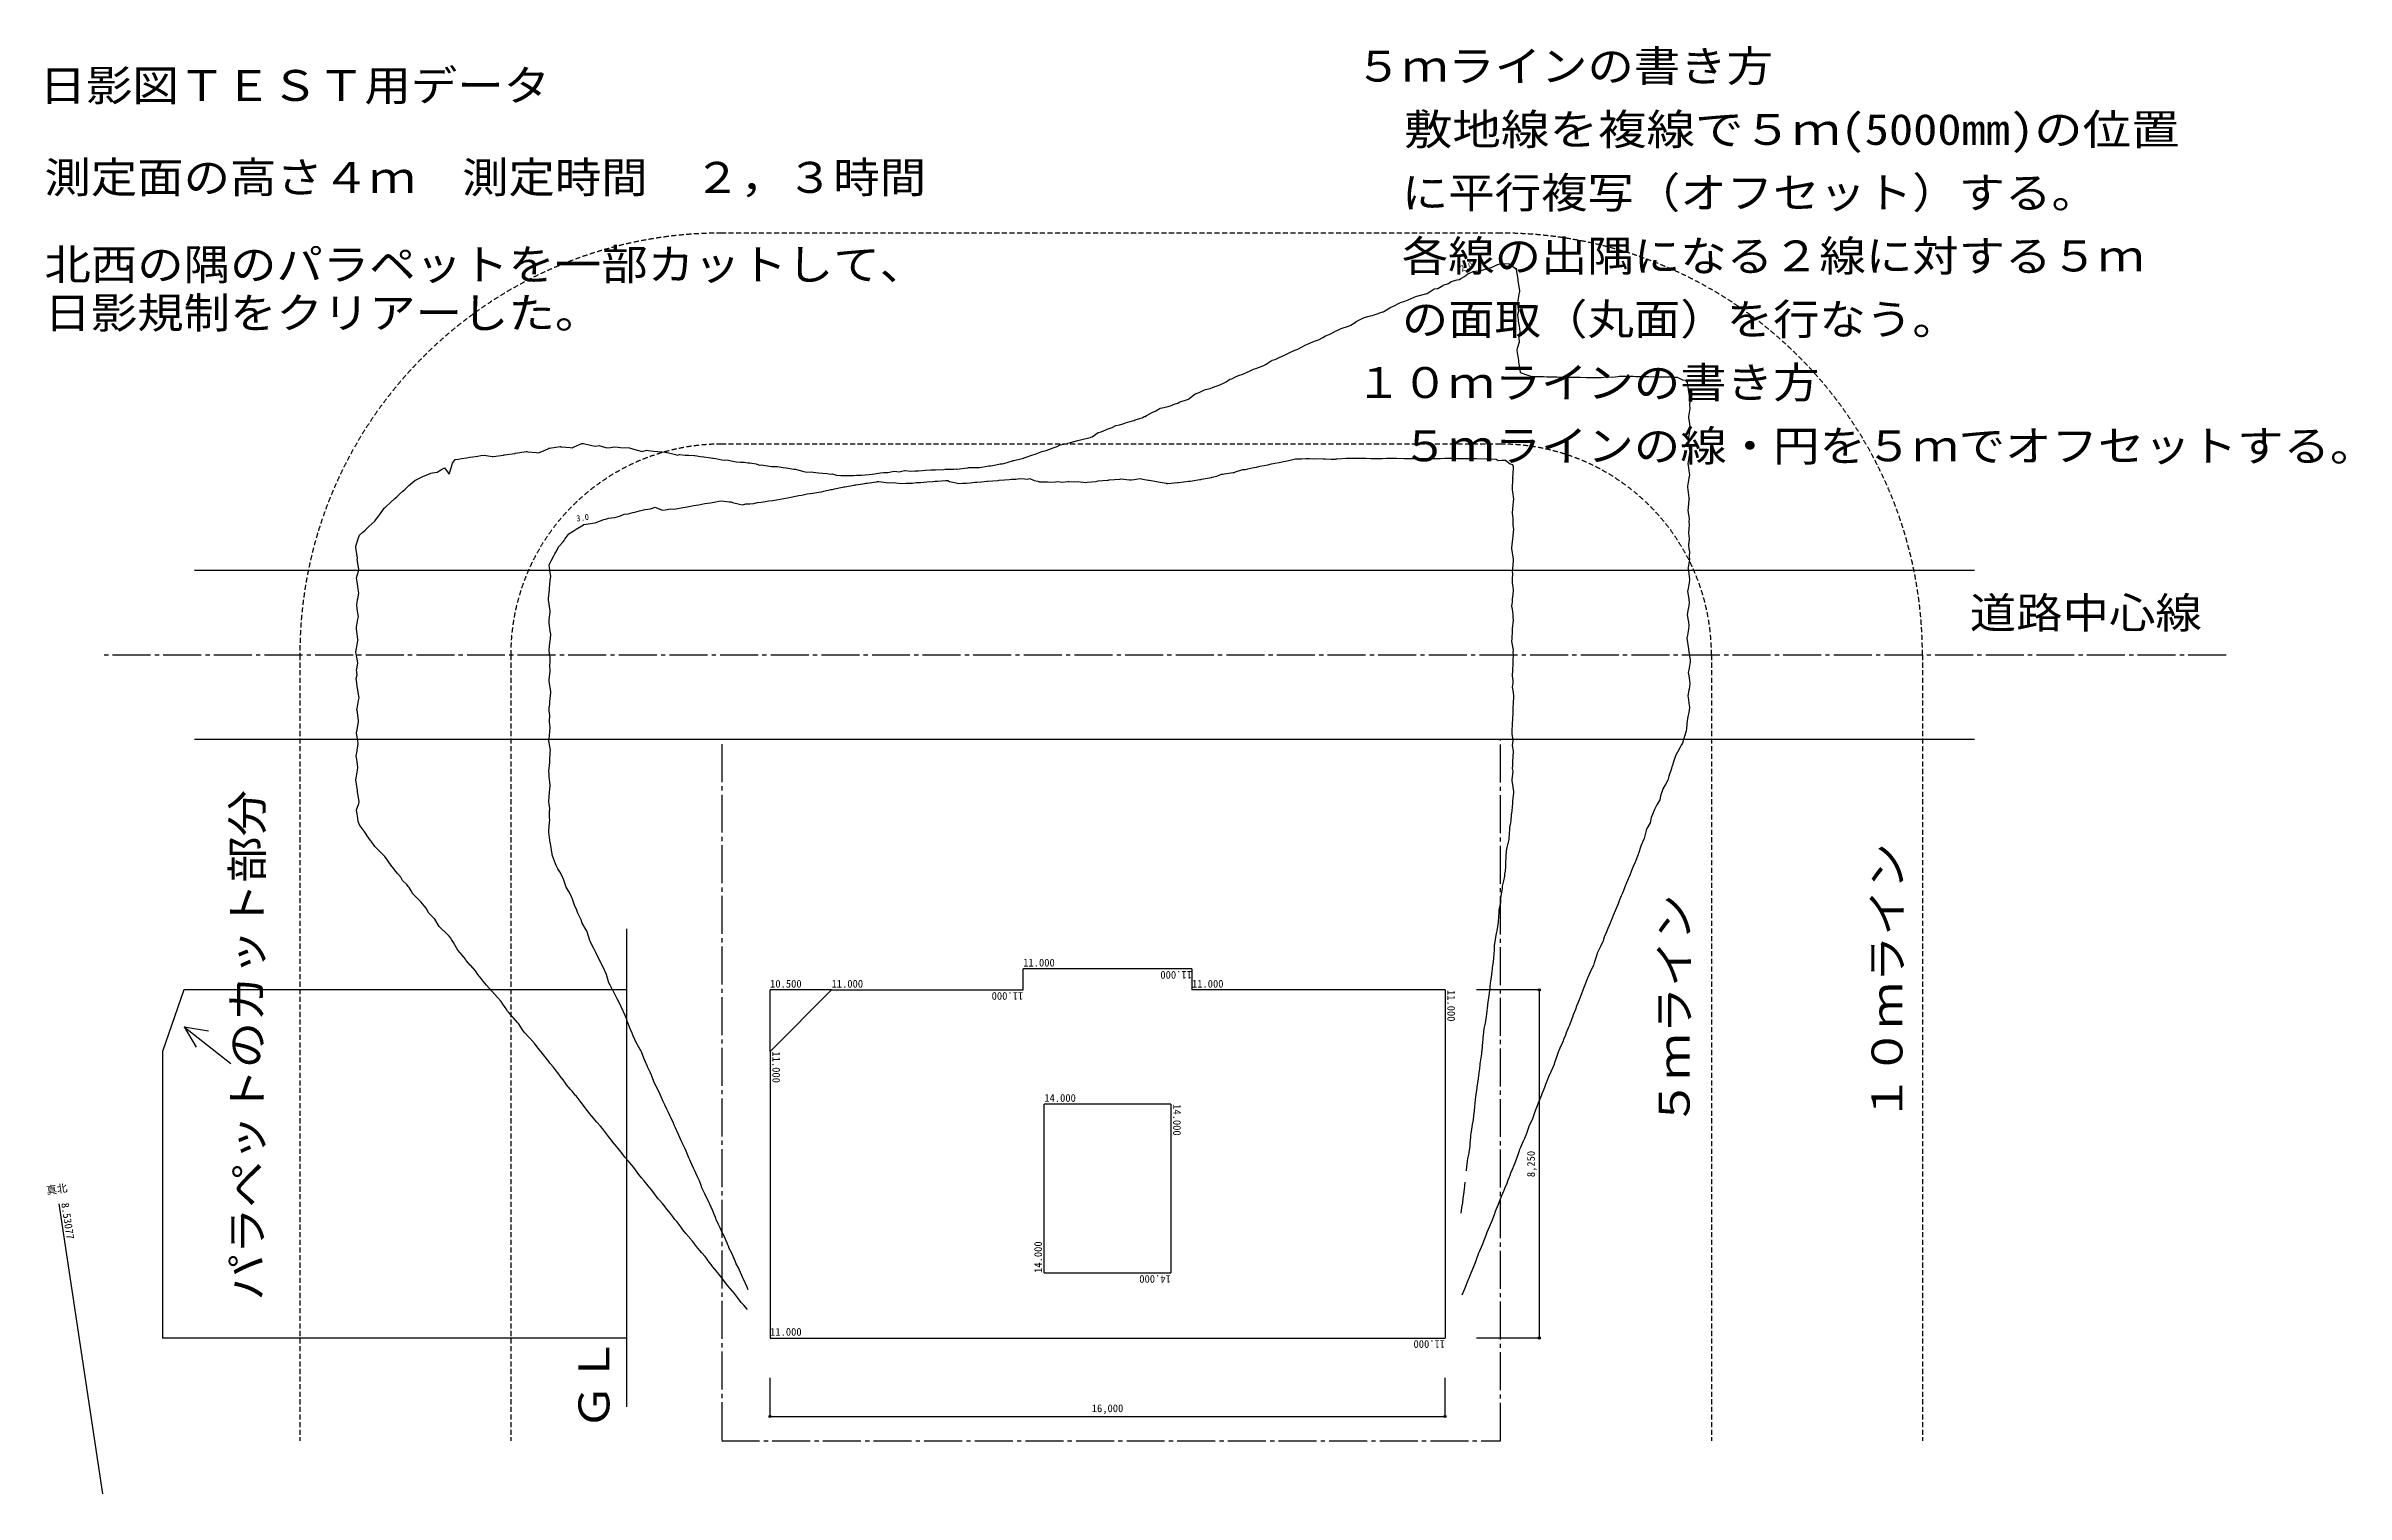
# Model space of a CAD drawing. Units: millimetres at full size, sheet at 1:100. Extents: x -26796 to 27723, y -18707 to 15611.
import ezdxf
from ezdxf.enums import TextEntityAlignment as Align

# ---------------------------------------------------------------- set-up
doc = ezdxf.new("R2010")
doc.units = ezdxf.units.MM
doc.header["$LTSCALE"] = 100
doc.header["$PDMODE"] = 32
doc.header["$PDSIZE"] = 50
doc.linetypes.add('CHAIN2', pattern=[12, 9, -1, 1, -1])
doc.linetypes.add('DASHED1', pattern=[1.8, 1.2, -0.6])
for name, color, linetype in [('0-0_\u3000敷地', 7, 'DASHED1'), ('0-1_\u3000屋上', 4, 'Continuous'), ('0-2_\u3000塔屋', 7, 'Continuous'), ('0-4_\u3000説明', 6, 'Continuous'), ('0-A_#lv4', 7, 'Continuous')]:
    doc.layers.add(name, color=color, linetype=linetype)
doc.styles.add('ＭＳ ゴシック', font='')
doc.styles.get('ＭＳ ゴシック').set_extended_font_data('MS Gothic')

msp = doc.modelspace()

# ---------------------------------------------------------------- linework, layer by layer
at = {"layer": '0-0_\u3000敷地'}
for p, q in [((7683, 11177.2), (-10779.2, 11177.2)), ((7683, 6177.2), (-10779.2, 6177.2)), ((-20779.2, 1177.2), (-20779.2, -17445.2)), ((-15779.2, 1177.2), (-15779.2, -17445.2)), ((12683, 1177.2), (12683, -17445.2)), ((17683, 1177.2), (17683, -17445.2))]:
    msp.add_line(p, q, dxfattribs=at)
at = {"layer": '0-0_\u3000敷地', "linetype": 'Continuous'}
for p, q in [((18920.8, 3177.2), (-23278.4, 3177.2)), ((18920.8, -822.8), (-23278.4, -822.8)), ((-26489.2, -11826.3), (-25457.1, -18706.6))]:
    msp.add_line(p, q, dxfattribs=at)
at = {"layer": '0-0_\u3000敷地', "linetype": 'CHAIN2'}
msp.add_line((24883.8, 1177.2), (-25457.1, 1177.2), dxfattribs=at)
msp.add_lwpolyline([(-10779.2, -932.4), (-10779.2, -17445.2), (7683, -17445.2), (7683, -822.8)], dxfattribs=at)
at = {"layer": '0-0_\u3000敷地'}
for centre, radius, start, end in [((-10779.1, 1177.2), 10000, 90.00002, 180), ((7683, 1177.2), 10000, 0, 90), ((-10779.2, 1177.2), 5000, 90, 180), ((7683, 1177.2), 5000, 0, 90)]:
    msp.add_arc(centre, radius, start, end, dxfattribs=at)
at = {"layer": '0-1_\u3000屋上', "color": 7}
for p, q in [((367.6, -6260), (-3632.4, -6260)), ((367.6, -6260), (367.6, -6760)), ((-8175.3, -6760), (-9632.4, -8217.1)), ((-8175.3, -6760), (-9632.4, -6760)), ((-9632.4, -8217.1), (-9632.4, -6760)), ((6367.6, -6760), (367.6, -6760)), ((6367.6, -6760), (6367.6, -15010)), ((-9632.4, -8217.1), (-9632.4, -15010)), ((-9632.4, -15010), (6367.6, -15010))]:
    msp.add_line(p, q, dxfattribs=at)
at = {"layer": '0-1_\u3000屋上'}
for p, q in [((8600.4, -6760), (7109.7, -6760)), ((8600.4, -6760), (8600.4, -15010)), ((8600.4, -15010), (7109.7, -15010)), ((-9632.4, -16871.8), (-9632.4, -15954.4)), ((6367.6, -16871.8), (6367.6, -15954.4)), ((-9632.4, -16871.8), (6367.6, -16871.8))]:
    msp.add_line(p, q, dxfattribs=at)
at = {"layer": '0-1_\u3000屋上', "color": 7}
msp.add_lwpolyline([(-8175.3, -6760), (-3632.4, -6760), (-3632.4, -6260)], dxfattribs=at)
at = {"layer": '0-1_\u3000屋上'}
for p in [(8600.4, -6760), (8600.4, -15010), (-9632.4, -16871.8), (6367.6, -16871.8)]:
    msp.add_point(p, dxfattribs=at)
at = {"layer": '0-2_\u3000塔屋'}
for p, q in [((-3132.4, -13467), (-3132.4, -9467)), ((-132.4, -9467), (-3132.4, -9467)), ((-132.4, -9467), (-132.4, -13467)), ((-3132.4, -13467), (-132.4, -13467))]:
    msp.add_line(p, q, dxfattribs=at)
at = {"layer": '0-4_\u3000説明', "color": 7}
for p, q in [((-13032.2, -5314.9), (-13032.2, -16642.5)), ((-23532.2, -6760), (-24032.2, -8217.1)), ((-13032.2, -6760), (-23532.2, -6760)), ((-23521.8, -7637), (-22418.1, -8500.8)), ((-23521.8, -7637), (-23233.9, -8116.9)), ((-23521.8, -7637), (-22945.9, -7733)), ((-24032.2, -8217.1), (-24032.2, -15010)), ((-13032.2, -15010), (-24032.2, -15010))]:
    msp.add_line(p, q, dxfattribs=at)
at = {"layer": '0-A_#lv4'}
for points in [[(4905.1, 9313.8), (4907.5, 9314.7), (4912.5, 9317.9), (5078.5, 9424.1), (5160.6, 9452.2), (5277.1, 9515.7), (5308.9, 9533), (5417.7, 9563.6), (5492.5, 9594.8), (5636.8, 9654.9), (5675.4, 9671.1), (5698.6, 9680.7), (5911.9, 9737.5), (5934.8, 9744.4), (5938.1, 9745.4), (5944.3, 9749.3), (6110.9, 9852.7), (6193.9, 9865.1), (6317.9, 9938), (6323.9, 9941.5), (6450.6, 9979.5), (6515.1, 10030.7), (6653.6, 10065.9), (6709.3, 10080.1), (6743.5, 10100.1), (6828.8, 10150.3), (6910.6, 10215.1), (6960, 10234.2), (7037.6, 10264.2), (7144.8, 10280.2), (7225.1, 10292.3), (7316.8, 10319.8), (7385.6, 10340.4), (7487.1, 10370.9), (7598.1, 10421.6), (7646, 10443.5), (7747.7, 10458.8), (7878.8, 10452.3), (7890.3, 10451.7), (8039.2, 10341)], [(8039.2, 10341), (8051.9, 10347.5), (8053.9, 10334), (8056, 10320.6), (8092.3, 10078.3), (8094.3, 10064.9), (8096.3, 10051.4), (8132.7, 9809.1), (8134.7, 9795.7), (8131.6, 9786), (8125.3, 9766.8), (8092.3, 9576), (8081.3, 9512.5), (8093.5, 9431.7), (8109.6, 9324), (8081.6, 9237.3), (8099.7, 9116.1), (8103.8, 9089.2), (8121.9, 8968.1), (8140.1, 8846.9), (8136.4, 8825.8), (8113.2, 8691.5), (8128, 8592.8), (8078.1, 8438.6), (8068.8, 8409.6), (8070.8, 8396.2), (8107.2, 8153.9), (8109.2, 8140.5), (8111.2, 8127), (8147.5, 7884.7), (8145.1, 7870.6), (8330.7, 7809.8), (8423.5, 7779.3), (8545, 7777.3), (8582.7, 7776.6), (8698, 7774.6), (8780.3, 7773.2), (8912.1, 7771), (8972.5, 7769.9), (9015.6, 7769.2)], [(1826.6, 7948.9), (1884.3, 7971.1), (2068.8, 8042.4), (2085.4, 8048.8), (2095, 8053.7), (2123.6, 8068.3), (2268.5, 8163.9), (2339.1, 8183.2), (2447.8, 8233.9), (2477.5, 8247.8), (2595, 8302.6), (2675.3, 8340), (2810.4, 8403), (2851.9, 8415.4), (2877.2, 8429.1), (2948.1, 8467.2), (3066.4, 8527.6), (3106.3, 8544.3), (3178.3, 8579.3), (3271.4, 8614.5), (3364.4, 8649.6), (3469.7, 8706.3), (3536.1, 8742), (3619.1, 8776.6), (3665.2, 8800.1), (3803.5, 8870.8), (3859.3, 8895.1), (3874.2, 8901.6), (3902.2, 8915.9), (4076.7, 8972.7), (4134.5, 8991.5), (4256.9, 9077.9), (4262.4, 9081.8), (4385.3, 9144.6), (4446.8, 9176), (4596.9, 9212.7), (4647.1, 9225), (4685.2, 9238), (4894.5, 9309.7), (4905.1, 9313.8)], [(-1265.3, 6657), (-1206.7, 6680.6), (-1041.8, 6727.9), (-1003.8, 6738.8), (-979.1, 6750.6), (-814.7, 6801.9), (-762.3, 6828.7), (-744.3, 6834.1), (-713.3, 6850.7), (-572.2, 6926.6), (-489.7, 6962.6), (-383.1, 7025.2), (-340.4, 7033.8), (-229.9, 7056.1), (-144.5, 7087.1), (-33.5, 7127.2), (29.8, 7150.1), (68.1, 7168.3), (283, 7241.8), (287.6, 7244.3), (289.3, 7245), (294.2, 7249), (442.3, 7368.5), (539.5, 7402.4), (647.7, 7455.1), (692.6, 7466.7), (799.5, 7494.5), (873.5, 7526.4), (1011.4, 7576.4), (1058.5, 7593.4), (1087, 7606.9), (1182.1, 7651.9), (1264.2, 7714.4), (1312.6, 7724.8), (1384.5, 7759.8), (1469.4, 7801.1), (1570.1, 7833.9), (1680.5, 7883.4), (1729.9, 7905.5), (1826.6, 7948.9)], [(9015.6, 7769.2), (9241.5, 7765.3), (9247, 7765.3), (9251.5, 7765.9), (9274.4, 7764.8), (9486.2, 7761.2), (9521.5, 7760.6), (9570.9, 7759.7), (9721.5, 7757.1), (9796, 7755.9), (9900.3, 7754.1), (9956.8, 7753.1), (10070.5, 7751.2), (10200, 7770.6), (10208.9, 7771.9), (10342.2, 7765.3), (10454.7, 7782.2), (10497.5, 7788.6), (10612.8, 7786.6), (10695.2, 7785.2), (10827, 7783), (10887.3, 7781.9), (10930.5, 7781.2), (11156.4, 7777.3), (11161.9, 7777.2), (11165.8, 7777.2), (11189.3, 7776.8), (11401.1, 7773.2), (11436.4, 7772.6), (11485.8, 7771.7), (11636.4, 7769.1), (11710.9, 7767.9), (11815.2, 7766.1), (11871.7, 7765.1), (11995.2, 7698.1), (12056.3, 7692.1), (12104.4, 7638.8), (12119.3, 7540.1), (12130, 7468.3), (12144.8, 7369.6)], [(12144.8, 7369.6), (12159.6, 7270.9), (12170.4, 7199.2), (12160.7, 7096.8), (12171.8, 7022.8), (12138.8, 6832), (12136.3, 6817.9), (12137.7, 6808.9), (12175.3, 6557.7), (12174.5, 6548.4), (12175.5, 6541.7), (12171.8, 6520.5), (12138.8, 6329.7), (12127.8, 6266.2), (12139.9, 6185.4), (12156.1, 6077.7), (12168.2, 5997), (12146.2, 5869.8), (12142.5, 5848.6), (12119.3, 5714.4), (12134.1, 5615.7), (12144.9, 5543.9), (12159.7, 5445.2), (12146.2, 5367.5), (12113.2, 5176.8), (12110.8, 5162.7), (12112.1, 5153.7), (12149.8, 4902.5), (12151.2, 4893.5), (12149.9, 4886.4), (12146.3, 4865.2), (12127.1, 4664.2), (12122.4, 4613.9), (12131.5, 4553.4), (12153.7, 4405.3), (12142.7, 4341.7), (12154.8, 4261), (12146.3, 4171.6), (12136.2, 4065.5), (12155.4, 3937.7)], [(-4447.6, 5660.1), (-4402.1, 5664.1), (-4355.8, 5672.5), (-4176.3, 5705), (-4134.4, 5705.3), (-4094.3, 5717.3), (-3882.3, 5781), (-3872.1, 5781.5), (-3862.2, 5784), (-3753.2, 5810.6), (-3624.8, 5846.7), (-3608.7, 5851.2), (-3586.7, 5858.9), (-3404.7, 5922.3), (-3347.9, 5937.8), (-3266.4, 5970.5), (-3189.2, 6001.4), (-3086.7, 6022.1), (-2964.1, 6073.2), (-2948.6, 6078.6), (-2827.8, 6121.1), (-2756, 6157.8), (-2631.1, 6186.5), (-2566, 6201.5), (-2512.5, 6216), (-2336.1, 6263.7), (-2302.9, 6272.7), (-2277.6, 6280.6), (-2047.5, 6332.2), (-2038.3, 6334.3), (-2031.5, 6336.8), (-1999.5, 6348.9), (-1859.1, 6448), (-1784.7, 6468.9), (-1675.2, 6514.5), (-1644.3, 6527.4), (-1525.7, 6567.3), (-1438.6, 6613.8), (-1347.3, 6636.5), (-1265.3, 6657)], [(-17522.1, 5512.3), (-17417.9, 5573.5), (-17346, 5615.8), (-17241.4, 5466.3), (-17185.3, 5639.9), (-17157.3, 5726.7), (-17094.7, 5811.7), (-17021.1, 5822.8), (-16947.4, 5833.8), (-16826.9, 5851.9), (-16753.3, 5862.9), (-16679.7, 5874), (-16559.2, 5892.1), (-16485.5, 5903.1), (-16411.9, 5914.2), (-16222, 5880.7), (-16208, 5878.2), (-16199, 5879.6), (-15949.1, 5917.1), (-15940.2, 5918.4), (-15931.3, 5919.7), (-15681.3, 5957.2), (-15672.4, 5958.6), (-15663.5, 5959.9), (-15413.5, 5997.4), (-15404.6, 5998.7), (-15395.7, 6000.1), (-15376.5, 5993.8), (-15176.4, 5974.2), (-15126.4, 5969.4), (-15080, 5988.7), (-14894.5, 6066.1), (-14878, 6077.7), (-14868.7, 6076.8), (-14862, 6077.8), (-14607.6, 6116), (-14600.7, 6115.6), (-14596.1, 6115.4), (-14573.1, 6114.3), (-14373.1, 6094.7)], [(-14373.1, 6094.7), (-14323.1, 6089.9), (-14276.7, 6109.2), (-14091.1, 6186.6), (-14067.8, 6193.1), (-14064.6, 6192.5), (-14062.9, 6192.5), (-14051, 6192.6), (-13858.3, 6146.8), (-13781.2, 6128.5), (-13679.5, 6143.7), (-13633.4, 6128.6), (-13500.9, 6085.2), (-13417.9, 6097.7), (-13316.2, 6112.9), (-13229.6, 6101.5), (-13179.2, 6098.3), (-12955.6, 6084.2), (-12953.1, 6083.8), (-12951.7, 6083.7), (-12947.5, 6082.9), (-12754.7, 6027.5), (-12667.1, 6002.4), (-12559.2, 6028.7), (-12518.5, 6024.8), (-12394.8, 6012.7), (-12296.2, 6003.1), (-12188.7, 5992.6), (-12116.5, 5982.5), (-12078.5, 5975.1), (-11970.8, 5954.2), (-11876, 5926.4), (-11832.3, 5913.5), (-11777.5, 5926.1), (-11644.9, 5916.7), (-11558.1, 5910.6), (-11431.8, 5908.4), (-11415.1, 5905.2), (-11279.6, 5879.5), (-11201.9, 5871.1)], [(-19437.4, 3008.5), (-19387.5, 3162.7), (-19378.2, 3191.7), (-19380.2, 3205.1), (-19416.6, 3447.4), (-19414.1, 3461.5), (-19415.5, 3470.5), (-19453.1, 3721.7), (-19454.5, 3730.7), (-19453.3, 3737.7), (-19449.6, 3758.9), (-19393.5, 3932.5), (-19365.4, 4019.3), (-19285.9, 4091.7), (-19233, 4140.1), (-19141.4, 4223.5), (-19004.1, 4348.7), (-18998.4, 4356.4), (-18992.8, 4364.2), (-18884.7, 4511.1), (-18776.7, 4658), (-18769.5, 4664.6), (-18764.7, 4669), (-18740.6, 4691), (-18625, 4796.4), (-18523.8, 4888.6), (-18480.5, 4928.2), (-18415.4, 4987.5), (-18335.9, 5059.9), (-18282.9, 5108.3), (-18191.4, 5191.7), (-18054.1, 5316.9), (-18045.9, 5322.7), (-18041.3, 5322.8), (-18036.2, 5325.1), (-17844.9, 5412.5), (-17785.1, 5439.8), (-17677.4, 5489), (-17634.6, 5495.4), (-17522.1, 5512.3)], [(-11201.9, 5871.1), (-11035.7, 5853.2), (-11000.8, 5845.8), (-10983.6, 5844), (-10917.3, 5837), (-10772.7, 5806.8), (-10719.4, 5795.7), (-10645.9, 5802.7), (-10552.4, 5782.3), (-10439.9, 5757.7), (-10336.6, 5751.8), (-10249, 5746.9), (-10162.8, 5736), (-10115.4, 5728.5), (-9963.8, 5704.8), (-9907.4, 5687.5), (-9880.5, 5679.2), (-9843.5, 5684.8), (-9689.9, 5659.2), (-9601.5, 5644.6), (-9465.4, 5642.9), (-9463.8, 5642.7), (-9324.1, 5620.4), (-9249.4, 5610.3), (-9066.3, 5585.5), (-9044.6, 5582.6), (-9031.8, 5582.2), (-9002.2, 5573.8), (-8832.2, 5529.6), (-8760, 5510.8), (-8652.4, 5517.1), (-8607.5, 5511.1), (-8483.8, 5494.9), (-8387.3, 5486.6), (-8276.6, 5477), (-8205.8, 5466.5), (-8161.8, 5469.2), (-8054, 5440.7), (-7951.2, 5431.5), (-7926.4, 5429.3)], [(-7926.4, 5429.3), (-7897.1, 5434.1), (-7713.9, 5430.2), (-7652.5, 5428.9), (-7582.4, 5439.4), (-7467, 5442), (-7381, 5444), (-7285.8, 5458.2), (-7210.4, 5467), (-7112.3, 5478.3), (-7012.7, 5494.4), (-6943.8, 5505.5), (-6841.8, 5500.2), (-6731.4, 5524.5), (-6683.9, 5535), (-6570.3, 5515.6), (-6443.7, 5549.9), (-6432.4, 5553), (-6298.9, 5531.8), (-6203.3, 5540.6), (-6116.4, 5545.8), (-6028, 5551.2), (-5950.4, 5560.5), (-5817.8, 5563.1), (-5756.2, 5564.4), (-5707.4, 5566.9), (-5514.5, 5576.9), (-5484.5, 5578.5), (-5458.4, 5581.5), (-5272.9, 5582.7), (-5215.7, 5587.6), (-5211.7, 5585.3), (-5205.2, 5586.1), (-4955.9, 5616.8), (-4942.6, 5616.8), (-4926, 5617.9), (-4715.4, 5620), (-4669.3, 5620.5), (-4619.6, 5629.3), (-4447.6, 5660.1)], [(327.1, 5301.6), (555.7, 5335.9), (575.3, 5338.9), (594, 5342.4), (831.9, 5387.6), (841.6, 5388.6), (850.8, 5390.8), (960.6, 5416.8), (1070.2, 5466.9), (1103.8, 5465.8), (1130.6, 5469.8), (1344.9, 5501.9), (1371.6, 5506), (1403.5, 5516.8), (1570, 5573.8), (1635.1, 5574.8), (1693.8, 5587.7), (1832.3, 5618.1), (1900.2, 5632.9), (1977.8, 5650), (2080.8, 5672.5), (2166.1, 5685.3), (2256.3, 5704.7), (2336.2, 5721.9), (2432.3, 5736.3), (2539.3, 5765.5), (2585.9, 5775.5), (2696.7, 5799.3), (2822.2, 5826.3), (2839.5, 5826.2), (2966.5, 5825.6), (3065.2, 5832.7), (3154.6, 5831.2), (3239.7, 5829.7), (3304.4, 5834), (3480.3, 5828.4), (3513.9, 5827.3), (3537.2, 5826.5), (3665.2, 5822.5), (3772.9, 5823.1)], [(3772.9, 5823.1), (3788.3, 5823.2), (3807.1, 5824.7), (4024.7, 5841.5), (4059.4, 5841.4), (4106.7, 5841.2), (4262.2, 5840.4), (4333.4, 5840.1), (4430.5, 5839.7), (4499.6, 5839.4), (4607.4, 5838.9), (4737.1, 5838.3), (4754.4, 5838.2), (4881.4, 5837.6), (4980.1, 5844.7), (5069.5, 5843.2), (5154.6, 5841.7), (5215.4, 5840.7), (5398.9, 5837.6), (5429.1, 5837), (5450.7, 5836.7), (5580.1, 5834.5), (5687.8, 5835.1), (5703.4, 5833.9), (5725.8, 5833.8), (5924.4, 5832.9), (5977.4, 5832.7), (6049.6, 5832.3), (6161.9, 5831.8), (6251.4, 5831.4), (6362, 5839.4), (6408.1, 5842.7), (6523.8, 5840.7), (6643.4, 5838.6), (6685.7, 5837.9), (6798.3, 5836), (6878.7, 5834.6), (7015.2, 5832.3), (7072.8, 5831.3), (7116.6, 5834.2)], [(7116.6, 5834.2), (7344.2, 5826.9), (7347.3, 5826.8), (7349.4, 5826.7), (7361, 5826.4), (7579.4, 5815.6), (7626.4, 5791.5), (7713, 5792), (7800.8, 5792.6), (7912.5, 5709.5), (7965.3, 5692.2), (7982.5, 5644.4), (7980.1, 5593.5), (7969.7, 5374.1), (7969.3, 5367.1), (7970.1, 5361.8), (7968, 5339.4), (7958.1, 5131.5), (7956.2, 5089.9), (7963.4, 5041.5), (7989.3, 4869.2), (7984.5, 4819), (7976.5, 4735.2), (7968, 4645.8), (7957.9, 4539.7), (7977.1, 4411.9), (7976.5, 4400.3), (7970.2, 4266.3), (7987.1, 4153.3), (7981.5, 4093.7), (7971.7, 3991.3), (7965.9, 3929.9), (7946, 3721.4), (7945.2, 3712.1), (7946.2, 3705.4), (7984.5, 3449.7), (7984.2, 3442.7), (7985, 3437.4), (7982.9, 3415), (7963.7, 3214)], [(-9842.9, 4802.9), (-9750.9, 4815.1), (-9661.1, 4831.7), (-9575, 4843.2), (-9483.1, 4855.5), (-9396.5, 4874.2), (-9302.5, 4889.7), (-9216.6, 4904), (-9137.4, 4920.8), (-9026.7, 4940.8), (-8950.4, 4954.6), (-8879.6, 4968.4), (-8749.5, 4993.9), (-8683.8, 5002.7), (-8619.6, 5014.4), (-8477, 5040.4), (-8416.5, 5046.3), (-8359.1, 5060), (-8195.7, 5098.9), (-8151.2, 5102.9), (-8108.4, 5112.8), (-7914.2, 5157.8), (-7886.2, 5161.4), (-7858.4, 5166.2), (-7642.4, 5203.4), (-7619.2, 5206.9), (-7596, 5210.4), (-7374.6, 5243.6), (-7351.4, 5247), (-7328.8, 5251), (-7106.4, 5284.3), (-7083.7, 5287.7), (-7057.8, 5288.8), (-6879.9, 5268.4), (-6805.7, 5259.9), (-6700.5, 5262.4), (-6649.9, 5257.1), (-6529.6, 5244.5), (-6416.1, 5251), (-6367.2, 5253.9)], [(-6367.2, 5253.9), (-6257.1, 5253.2), (-6169.3, 5262.6), (-6065.6, 5268.9), (-5986.4, 5273.7), (-5918.5, 5279.8), (-5772.9, 5290.6), (-5715.7, 5294.8), (-5665.3, 5300.1), (-5477.8, 5310.4), (-5444.5, 5312.2), (-5416.3, 5314.7), (-5376.7, 5291.9), (-5222.3, 5254.4), (-5159.8, 5239.2), (-5070, 5246.5), (-4984.8, 5253.5), (-4888.8, 5258.4), (-4779.9, 5270.1), (-4730.4, 5275.4), (-4618.4, 5280.6), (-4492.4, 5295.7), (-4475.8, 5297.7), (-4348.2, 5304.7), (-4224.5, 5315.3), (-4199.9, 5317.5), (-4077.9, 5328), (-3967.4, 5341.1), (-3910.7, 5341.7), (-3806.3, 5342.8), (-3715.4, 5359.7), (-3603.1, 5352.3), (-3533.2, 5347.6), (-3475.9, 5361.4), (-3372.9, 5317.2), (-3286.5, 5295), (-3250.1, 5285.7), (-3188.8, 5283.6), (-3059.9, 5279.2), (-2974.5, 5273.6)], [(-2974.5, 5273.6), (-2867.2, 5283.8), (-2814.6, 5288.8), (-2701.1, 5276.8), (-2574.2, 5291.7), (-2553.9, 5290.1), (-2427.8, 5280.1), (-2337, 5290.1), (-2209.6, 5273.4), (-2151.9, 5265.8), (-2112.3, 5271.7), (-1912.2, 5291.5), (-1882.4, 5294.5), (-1851.6, 5302.3), (-1631.5, 5322.1), (-1612.9, 5323.8), (-1595.6, 5326.4), (-1344.6, 5348.1), (-1342.8, 5348.2), (-1341.1, 5348.5), (-1315.8, 5350.6), (-1115.7, 5331), (-1065.7, 5326.1), (-1005.4, 5335.2), (-858.1, 5357.3), (-794.9, 5346.1), (-668.3, 5323.8), (-647.2, 5320.1), (-513.6, 5296.6), (-436.3, 5282.9), (-246.4, 5249.5), (-232.4, 5247), (-225.3, 5245.8), (-204.3, 5242), (28.9, 5267.5), (38.2, 5268.5), (47.8, 5270), (288.5, 5296.6), (307.5, 5298.7), (327.1, 5301.6)], [(-14871.3, 1941.1), (-14865.4, 2002.5), (-14845.6, 2211), (-14844.7, 2220.3), (-14845.7, 2227), (-14884.1, 2482.7), (-14883.7, 2489.7), (-14884.5, 2495), (-14882.4, 2517.4), (-14863.3, 2718.4), (-14858.5, 2768.7), (-14850.5, 2852.4), (-14842, 2941.8), (-14831.9, 3047.9), (-14851.1, 3175.7), (-14853.1, 3189.2), (-14872.3, 3317.1), (-14824.2, 3406.9), (-14760, 3526.6), (-14732.5, 3577.9), (-14711.9, 3616.4), (-14640.8, 3748.9), (-14535.6, 3856.1), (-14513.9, 3893.8), (-14496.5, 3923.9), (-14403.3, 4050.7), (-14300.6, 4114.5), (-14227.9, 4159.6), (-14058.4, 4264.9), (-14052.6, 4268.5), (-14049.9, 4268.9), (-14047, 4269.6), (-13785.1, 4308.9), (-13782.2, 4309.3), (-13778.5, 4310.8), (-13572.8, 4390.2), (-13521.6, 4397.9), (-13460.9, 4418.7), (-13318.1, 4440.1), (-13255.6, 4449.5)], [(-13255.6, 4449.5), (-13177.9, 4479.5), (-13093.2, 4512.2), (-12993.4, 4527.2), (-12885.1, 4553.7), (-12841.6, 4564.4), (-12729.3, 4591.8), (-12599.5, 4623.6), (-12594.6, 4624.8), (-12463.4, 4644.5), (-12357.3, 4682.9), (-12324.3, 4668.4), (-12184, 4607.1), (-12122.9, 4618.2), (-11982.9, 4643.7), (-11914.7, 4637.1), (-11864.4, 4645.8), (-11701.8, 4674), (-11647, 4677.7), (-11595.4, 4687.6), (-11438.7, 4717.7), (-11380.5, 4726.5), (-11320.2, 4737.9), (-11180.1, 4764.6), (-11114.1, 4775.8), (-11045.5, 4787.5), (-10918.1, 4809.1), (-10846.8, 4819.8), (-10775.6, 4830.5), (-10599.1, 4811.3), (-10571.3, 4808.2), (-10551.5, 4811.2), (-10524.6, 4794.9), (-10354.5, 4755.1), (-10287.2, 4739.4), (-10204.5, 4757.1), (-10109.5, 4764.4), (-10018.1, 4771.3), (-9928.8, 4791.5), (-9842.9, 4802.9)], [(12155.4, 3937.7), (12157.4, 3924.2), (12134.2, 3790), (12149, 3691.3), (12159.7, 3619.5), (12150, 3517.1), (12161.1, 3443.1), (12128.1, 3252.4), (12125.6, 3238.3), (12127, 3229.3), (12164.7, 2978.1), (12166, 2969.1), (12164.8, 2962), (12161.1, 2940.8), (12128.1, 2750.1), (12117.1, 2686.5), (12129.2, 2605.8), (12145.4, 2498.1), (12157.5, 2417.3), (12135.5, 2290.2), (12131.8, 2269), (12108.6, 2134.8), (12123.4, 2036.1), (12134.2, 1964.3), (12149, 1865.6), (12135.6, 1787.9), (12102.6, 1597.2), (12100.1, 1583), (12101.5, 1574.1), (12139.2, 1322.8), (12140.5, 1313.9), (12141.8, 1304.9), (12179.5, 1053.6), (12178.6, 1044.3), (12179.7, 1037.6), (12176, 1016.4), (12143, 825.7), (12132, 762.1), (12144.1, 681.4), (12160.3, 573.7)], [(-19384.4, -387.3), (-19385.7, -378.3), (-19423.4, -127.1), (-19424.8, -118.1), (-19426.1, -109.2), (-19419.9, -89.9), (-19386.9, 100.9), (-19375.9, 164.4), (-19388, 245.2), (-19404.2, 352.9), (-19416.3, 433.6), (-19428.4, 514.4), (-19444.5, 622), (-19416.5, 708.8), (-19434.6, 829.9), (-19431, 851.1), (-19407.8, 985.3), (-19422.6, 1084), (-19433.3, 1155.8), (-19448.1, 1254.5), (-19434.7, 1332.2), (-19401.7, 1523), (-19399.3, 1537.1), (-19400.6, 1546.1), (-19438.3, 1797.3), (-19439.6, 1806.3), (-19438.4, 1813.3), (-19434.7, 1834.5), (-19401.7, 2025.3), (-19390.7, 2088.8), (-19402.9, 2169.6), (-19419, 2277.3), (-19431.1, 2358), (-19409.1, 2485.2), (-19405.5, 2506.4), (-19382.2, 2640.6), (-19397, 2739.3), (-19407.8, 2811.1), (-19422.6, 2909.8), (-19437.4, 3008.5)], [(7963.7, 3214), (7959, 3163.7), (7968, 3103.2), (7962, 2976.1), (7957.8, 2888.3), (7973.2, 2786), (7982.9, 2721.4), (7972.8, 2615.3), (7961.6, 2498.1), (7955.9, 2438.5), (7946.2, 2336.1), (7957.3, 2262.1), (7975.5, 2141), (7971.8, 2064.7), (7980.7, 2005.5), (7960.9, 1797), (7960, 1787.7), (7959.5, 1782.1), (7957.3, 1759.8), (7947.5, 1551.9), (7945.5, 1510.3), (7952.8, 1461.8), (7978.6, 1289.6), (7973.8, 1239.3), (7982.9, 1178.8), (7976.9, 1051.7), (7972.7, 963.9), (7966.4, 832.2), (7965.9, 820.7), (7959.5, 686.7), (7976.5, 573.6), (7970.8, 514.1), (7961, 411.7), (7972.2, 337.7), (7990.3, 216.5), (7986.7, 140.3), (7984.3, 89.5), (7973.8, -130), (7973.5, -136.9), (7974.3, -142.3)], [(-14856.3, -1368.7), (-14855.4, -1359.4), (-14854.8, -1353.8), (-14852.7, -1331.4), (-14842.8, -1123.5), (-14840.9, -1082), (-14848.1, -1033.5), (-14874, -861.2), (-14869.2, -811), (-14861.2, -727.2), (-14852.7, -637.8), (-14842.6, -531.7), (-14861.8, -403.9), (-14861.2, -392.3), (-14854.9, -258.4), (-14871.8, -145.3), (-14866.2, -85.7), (-14856.4, 16.6), (-14850.6, 78.1), (-14830.7, 286.6), (-14829.8, 295.9), (-14830.9, 302.6), (-14869.2, 558.3), (-14870.2, 565), (-14869.7, 570.6), (-14867.6, 593), (-14848.4, 794), (-14843.7, 844.3), (-14852.7, 904.8), (-14846.7, 1031.9), (-14842.5, 1119.7), (-14857.9, 1222), (-14867.6, 1286.6), (-14857.5, 1392.7), (-14846.3, 1509.9), (-14840.6, 1569.5), (-14830.9, 1671.9), (-14842, 1745.9), (-14860.2, 1867), (-14871.3, 1941.1)], [(12160.3, 573.7), (12172.4, 492.9), (12150.4, 365.8), (12146.7, 344.6), (12123.5, 210.4), (12138.3, 111.7), (12149.1, 39.9), (12163.9, -58.8), (12150.4, -136.5), (12117.4, -327.2), (12115, -341.4), (12113.7, -348.4), (12110.1, -369.6), (12091, -570.7), (12086.2, -620.9), (12044.1, -751.1), (12037.9, -770.4), (11992.7, -910.2), (11967.4, -957.2), (11933.8, -1019.9), (11875.7, -1128.3), (11832.2, -1209.5), (11799.5, -1310.7), (11743.4, -1484.3), (11738.7, -1498.8), (11737.1, -1503.6), (11734, -1513.2), (11674.8, -1696.4), (11645.2, -1788), (11597, -1877.8), (11532.8, -1997.5), (11510.3, -2052.5), (11496.8, -2085.5), (11476.7, -2171.1), (11457.7, -2252.6), (11391.2, -2376.6), (11366, -2423.6), (11332.4, -2486.3), (11284.7, -2602.4), (11256.2, -2672.1)], [(-18763.8, -3597), (-18829.2, -3532.1), (-18916.5, -3445.6), (-18967.1, -3395.5), (-19005, -3358), (-19089.2, -3237.6), (-19100.8, -3221), (-19179.2, -3108.9), (-19205.4, -3071.5), (-19257.7, -2996.8), (-19321.6, -2905.5), (-19353.5, -2859.8), (-19392.9, -2764.8), (-19403.6, -2693), (-19418.4, -2594.3), (-19433.2, -2495.6), (-19383.4, -2341.3), (-19374, -2312.4), (-19376, -2298.9), (-19412.4, -2056.7), (-19409.9, -2042.5), (-19411.3, -2033.6), (-19449, -1782.3), (-19450.3, -1773.4), (-19449.1, -1766.3), (-19445.4, -1745.1), (-19412.4, -1554.4), (-19401.4, -1490.8), (-19413.5, -1410), (-19429.7, -1302.4), (-19441.8, -1221.6), (-19419.8, -1094.5), (-19416.1, -1073.3), (-19392.9, -939.1), (-19407.7, -840.4), (-19418.5, -768.6), (-19433.3, -669.9), (-19419.8, -592.2), (-19386.8, -401.4), (-19384.4, -387.3)], [(7974.3, -142.3), (7972.2, -164.6), (7962.3, -372.5), (7960.3, -414.1), (7957.4, -476.5), (7951.3, -603.5), (7947.2, -691.3), (7962.5, -793.6), (7972.2, -858.2), (7962.1, -964.3), (7981.3, -1092.2), (7980.7, -1103.7), (7974.4, -1237.7), (7969.7, -1334.7), (7964.8, -1438.7), (7961.2, -1514.9), (7970.1, -1574.1), (7950.2, -1782.6), (7949.3, -1791.9), (7950.3, -1798.7), (7988.7, -2054.4), (7988.4, -2061.3), (7988.1, -2065.9), (7987.1, -2089), (7967.9, -2290.1), (7963.1, -2340.3), (7955.2, -2424.1), (7946.7, -2513.4), (7936.6, -2619.5), (7925.4, -2736.8), (7919.7, -2796.4), (7895.3, -2901), (7892.9, -2951.8), (7882.4, -3171.2), (7882.1, -3178.2), (7881.1, -3182.3), (7878.8, -3192.4), (7833.5, -3386), (7815.4, -3463.4), (7809.1, -3595.1)], [(-14308.7, -4629.7), (-14324, -4582.5), (-14338.6, -4553.7), (-14382.3, -4467.4), (-14440.3, -4367.9), (-14463.4, -4328.1), (-14489.3, -4256.3), (-14524.5, -4158.4), (-14557.4, -4067), (-14618.5, -3962.1), (-14660.6, -3889.8), (-14704.9, -3813.9), (-14719, -3774.7), (-14789.4, -3578.9), (-14797.2, -3557.1), (-14798.8, -3552.7), (-14801.2, -3546.2), (-14839.5, -3290.5), (-14840.5, -3283.8), (-14841.5, -3277), (-14879.9, -3021.3), (-14879.6, -3014.4), (-14880.4, -3009), (-14878.2, -2986.7), (-14859.1, -2785.6), (-14854.3, -2735.4), (-14863.4, -2674.8), (-14857.4, -2547.8), (-14853.2, -2460), (-14868.5, -2357.7), (-14878.2, -2293.1), (-14868.1, -2187), (-14857, -2069.7), (-14851.3, -2010.1), (-14841.6, -1907.8), (-14852.7, -1833.7), (-14870.8, -1712.6), (-14867.2, -1636.4), (-14876.1, -1577.2), (-14856.3, -1368.7)], [(11256.2, -2672.1), (11226.6, -2798.4), (11153.3, -2935.2), (11137.2, -2965.1), (11135.7, -2970), (11132.5, -2979.6), (11087.2, -3173.2), (11043.7, -3254.4), (11011, -3355.6), (10954.9, -3529.2), (10948.8, -3543.9), (10947.3, -3547.5), (10944.8, -3553.6), (10872.2, -3730.8), (10828.5, -3837.1), (10797, -3914.1), (10744.3, -4042.4), (10721.8, -4097.4), (10708.3, -4130.4), (10654.1, -4262.4), (10646.6, -4280.7), (10588, -4423.7), (10571.4, -4464), (10543.9, -4531.2), (10496.2, -4647.3), (10467.7, -4717), (10421.1, -4830.6), (10353.4, -4995.6), (10346.5, -5010.4), (10345.4, -5013.6), (10343.4, -5020), (10270.7, -5197.2), (10227.1, -5303.5), (10195.5, -5380.5), (10142.9, -5508.8), (10124.2, -5566.7), (10114.8, -5595.6), (10052.7, -5728.8), (10044.4, -5746.5), (9976.7, -5891.6)], [(-16621.4, -6303.2), (-16728.7, -6184.5), (-16741.8, -6169.9), (-16832.3, -6059.6), (-16854.9, -6032.1), (-16892.6, -5986.1), (-16980.6, -5878.9), (-17033.3, -5814.6), (-17094.4, -5709.7), (-17136.6, -5637.4), (-17180.8, -5561.4), (-17203.4, -5533.9), (-17241.1, -5487.9), (-17337.6, -5392.3), (-17410, -5320.6), (-17475.5, -5255.7), (-17575.5, -5084), (-17581.4, -5075.6), (-17584.3, -5071.5), (-17608.4, -5047.6), (-17718.6, -4938.3), (-17784, -4826.2), (-17831.7, -4768), (-17911.3, -4671), (-17961.8, -4620.9), (-17999.7, -4583.4), (-18099.7, -4484.3), (-18141.8, -4412), (-18186.1, -4336.1), (-18208.7, -4308.5), (-18246.4, -4262.5), (-18342.9, -4166.9), (-18387.1, -4091), (-18460, -4002.1), (-18581.4, -3854.1), (-18586, -3849.5), (-18589.5, -3846.1), (-18598.2, -3833.7), (-18702.8, -3684.2), (-18763.8, -3597)], [(7809.1, -3595.1), (7808.5, -3606.6), (7802.2, -3740.6), (7797.6, -3837.7), (7792.6, -3941.6), (7779.2, -4019.3), (7778.5, -4062.7), (7752.3, -4174.7), (7730.8, -4266.4), (7722.3, -4303.1), (7719.3, -4365.5), (7699.1, -4482), (7681.4, -4584.4), (7679.5, -4706.6), (7666.8, -4761), (7642.3, -4865.5), (7639.9, -4916.4), (7629.5, -5135.8), (7628.3, -5142.9), (7627.7, -5146.4), (7625.8, -5157), (7591, -5358.3), (7579.4, -5425.5), (7556.2, -5559.7), (7554.3, -5570.3), (7530.5, -5708), (7529.2, -5790.8), (7527.2, -5923.2), (7519.2, -5984.9), (7514.8, -6019.2), (7499.4, -6139.3), (7486.7, -6237.5), (7483.1, -6265.6), (7476.6, -6316.1), (7458.6, -6455.8), (7447, -6546.2), (7430.5, -6674.1), (7426, -6709), (7410.8, -6826.9), (7402.4, -6892.4)], [(-12901.7, -7784.8), (-12945.7, -7678.5), (-12987.6, -7577.5), (-13019.1, -7501.4), (-13044, -7418), (-13068.7, -7363.6), (-13155, -7173.2), (-13159.9, -7163.6), (-13161.5, -7160.4), (-13164.7, -7154), (-13257.1, -6971.8), (-13291.1, -6904.6), (-13354.3, -6779.9), (-13359.2, -6770.3), (-13420.8, -6648.8), (-13451.6, -6588.1), (-13499.7, -6426.7), (-13511.5, -6387.2), (-13523.2, -6361.5), (-13564.1, -6271.3), (-13617.6, -6165.7), (-13635.4, -6130.6), (-13671.1, -6060.2), (-13714.8, -5973.9), (-13765.1, -5874.8), (-13812.1, -5782.1), (-13865.5, -5676.5), (-13886.7, -5617.8), (-13905.6, -5585.2), (-13971.2, -5382.8), (-13979, -5361), (-13980.6, -5356.6), (-13985.5, -5348.2), (-14083.8, -5179.5), (-14109.3, -5100.7), (-14172.5, -4976), (-14177.4, -4966.4), (-14222, -4842.4), (-14262.1, -4773.7), (-14308.7, -4629.7)], [(9976.7, -5891.6), (9965.2, -5926.9), (9942.4, -5997.6), (9902.9, -6119.8), (9883.2, -6180.8), (9826.5, -6302.2), (9751.9, -6462), (9745, -6476.8), (9743.6, -6479.7), (9741.6, -6484.2), (9671.7, -6665.4), (9631.7, -6769), (9600, -6851.3), (9544.4, -6995.4), (9528.3, -7037.2), (9519.1, -7061.1), (9485.3, -7148.8), (9456.6, -7223.1), (9406.4, -7353.3), (9384.9, -7409), (9347.3, -7506.6), (9313.3, -7594.9), (9293.8, -7645.4), (9241.6, -7780.8), (9222.5, -7830.4), (9175.9, -7938.3), (9165.2, -7963.2), (9148, -8003.1), (9087, -8144.3), (9048.9, -8232.6), (9017, -8331.4), (8957.7, -8514.6), (8955, -8521.9), (8954.3, -8524), (8952.7, -8526.8), (8871.2, -8701.5), (8816.9, -8817.9), (8792.9, -8882.4), (8749.7, -8998.6), (8723.2, -9069.8)], [(-14485.5, -8966.8), (-14540.7, -8888), (-14605.3, -8805.7), (-14642.2, -8758.7), (-14728.3, -8649), (-14777.6, -8586.3), (-14835.6, -8512.5), (-14851.4, -8492.3), (-14879.1, -8457.1), (-14974.5, -8335.6), (-15029, -8266.2), (-15097.6, -8178.9), (-15217.5, -8026.2), (-15220.8, -8022.5), (-15223, -8020.1), (-15234, -8008), (-15352.2, -7877.1), (-15441.9, -7777.7), (-15483.5, -7731.7), (-15552.3, -7620), (-15594.9, -7559.1), (-15616.2, -7528.6), (-15723.4, -7409.8), (-15736.6, -7395.3), (-15835.1, -7286.2), (-15852.5, -7261.3), (-15887.4, -7211.5), (-15968.7, -7095.3), (-16009.4, -7037.1), (-16094.7, -6942.6), (-16222.8, -6800.8), (-16226.3, -6797.5), (-16228.3, -6794.7), (-16239.2, -6782.6), (-16352.3, -6644.8), (-16430.2, -6549.8), (-16477.9, -6491.6), (-16557.5, -6394.6), (-16600.1, -6333.7), (-16621.4, -6303.2)], [(7402.4, -6892.4), (7375.4, -7101.9), (7374.7, -7107.6), (7374.3, -7110.7), (7372.9, -7121.6), (7346.2, -7329), (7338.6, -7388.2), (7324.8, -7494.9), (7314.4, -7544.5), (7287.6, -7671.1), (7279.4, -7757.6), (7265.9, -7899.1), (7261, -7950.3), (7258.1, -7981), (7246.4, -8103.9), (7236.9, -8204.4), (7234.5, -8229.5), (7230.5, -8271.4), (7204.8, -8419.8), (7188.9, -8511.6), (7180.1, -8640.5), (7178.3, -8666.5), (7160.6, -8791.1), (7151.1, -8858.1), (7121.2, -9068.3), (7120.6, -9072.3), (7120.3, -9074.5), (7119.3, -9081.7), (7089.6, -9290.8), (7080.7, -9353.5), (7075.9, -9454), (7068.8, -9514.5), (7055.1, -9632.6), (7043.2, -9734.7), (7031, -9839.2), (7018.2, -9913.4), (7011.7, -9950.5), (6992.5, -10061.7), (6977.2, -10164), (6972.5, -10195.5)], [(-11536.3, -10788.8), (-11545.2, -10771.2), (-11558.3, -10739.6), (-11623.2, -10582.9), (-11652.5, -10512.1), (-11716.5, -10385.8), (-11718.9, -10381), (-11774.2, -10255.1), (-11805.8, -10183.2), (-11874.9, -10026), (-11887.6, -9996.9), (-11894.9, -9980.3), (-11921.7, -9919.4), (-11986.7, -9781), (-12006.2, -9739.5), (-12042.4, -9662.3), (-12079.5, -9583.2), (-12126.9, -9482.3), (-12172.4, -9385.4), (-12214.8, -9295), (-12241.9, -9224.4), (-12262.5, -9183.9), (-12324, -9062.4), (-12359.7, -8992), (-12371.6, -8968.6), (-12387.3, -8927.7), (-12443.3, -8781.7), (-12471.5, -8708.3), (-12535.2, -8582.6), (-12538.4, -8576.2), (-12590.3, -8450.9), (-12621.4, -8375.8), (-12681.5, -8230.6), (-12697.6, -8191.8), (-12709.1, -8171), (-12739.9, -8115.5), (-12815.9, -7992.1), (-12838.4, -7937.7), (-12876, -7847), (-12901.7, -7784.8)], [(-12368.3, -11596.6), (-12413.4, -11539.1), (-12474.7, -11461.1), (-12491.4, -11439.9), (-12520.6, -11402.7), (-12617.4, -11287.3), (-12677, -11216.3), (-12740.7, -11130.8), (-12859, -10972.2), (-12860.8, -10970.1), (-12862, -10968.8), (-12867.3, -10962.7), (-12989.6, -10821.2), (-13072.8, -10725.1), (-13115.5, -10668.4), (-13194, -10564.4), (-13237.9, -10510.8), (-13264.3, -10478.6), (-13363.6, -10357.6), (-13369.9, -10350), (-13465.4, -10233.6), (-13487.4, -10202), (-13531.6, -10138.9), (-13607, -10040.5), (-13648.9, -9985.9), (-13735, -9890.5), (-13864.1, -9747.5), (-13866.3, -9745.1), (-13867.8, -9743.5), (-13872.5, -9737.3), (-13988, -9586.5), (-14056.9, -9496.6), (-14109.6, -9427.8), (-14204.4, -9304), (-14232.6, -9271), (-14250.1, -9250.4), (-14326.3, -9160.9), (-14360.4, -9120.8), (-14457.9, -9006.3), (-14485.5, -8966.8)], [(8723.2, -9069.8), (8708.5, -9109.4), (8657, -9247.8), (8653.2, -9257), (8593.8, -9401.8), (8578.1, -9440.3), (8551.7, -9504.4), (8507.3, -9626.9), (8483, -9693.6), (8438.9, -9815.2), (8358.2, -9978.4), (8353.3, -9988.3), (8352.5, -9990.2), (8351.3, -9993.2), (8290, -10182.9), (8247.3, -10279.5), (8210.5, -10363), (8152.6, -10494.2), (8134.3, -10545.5), (8124.4, -10573.1), (8091.5, -10665.2), (8066.8, -10734.5), (8020.6, -10863.9), (7996.3, -10921.3), (7956.8, -11014.6), (7921.9, -11105.2), (7901.9, -11157), (7850.2, -11291.1), (7828.7, -11346.9), (7784.3, -11449.9), (7774, -11473.6), (7757.6, -11511.7), (7699.3, -11657.3), (7665.1, -11743), (7625.6, -11841.7), (7558.5, -12009.4), (7552.5, -12026.5), (7549.4, -12035.6), (7539.3, -12064.6), (7482, -12213.3)], [(6972.5, -10195.5), (6968.5, -10248.4), (6957.7, -10388.6), (6951.1, -10473.9), (6931.1, -10608), (6928.2, -10627.2), (6903.1, -10756.3), (6894.8, -10820.3), (6867.3, -11034.2), (6866.9, -11037), (6866.7, -11038.6), (6866, -11044)], [(-10147.9, -13864.4), (-10177.2, -13801.6), (-10264.7, -13614.2), (-10267, -13607.1), (-10268.9, -13602.2), (-10277.2, -13581.1), (-10358.4, -13399.9), (-10381.3, -13349), (-10432.4, -13250.5), (-10452, -13203.1), (-10498.3, -13091.3), (-10542.4, -13002), (-10598.8, -12887.6), (-10618.5, -12834.1), (-10632.5, -12800.4), (-10688.3, -12665.7), (-10719.5, -12594.7), (-10728, -12575.3), (-10748.7, -12537.1), (-10813.7, -12398.7), (-10851.3, -12318.6), (-10906.5, -12200.9), (-10921.1, -12169.8), (-10963.2, -12060.1), (-10992.6, -11993.9), (-11070, -11820), (-11077.2, -11802), (-11082, -11791.4), (-11098.6, -11755.6), (-11176.1, -11595.3), (-11200.3, -11545.2), (-11246.6, -11449.6), (-11267.1, -11394.9), (-11307.9, -11286.1), (-11352.7, -11187.3), (-11390.9, -11103.1), (-11424.8, -11028.4), (-11443.6, -10986.9), (-11509.5, -10841.6), (-11536.3, -10788.8)], [(6840.1, -11316.2), (6831.5, -11407), (6821.1, -11483), (6805.6, -11596.7), (6791.4, -11700.1), (6777.1, -11805.1), (6764.5, -11878.1), (6759.9, -11915.8), (6743.4, -12051.9)], [(-10164.2, -14334), (-10255.1, -14231.7), (-10314.6, -14164.7), (-10381.1, -14079), (-10499.1, -13926.9), (-10504, -13922.1), (-10507.7, -13918.4), (-10524.8, -13899.4), (-10630.7, -13770.3), (-10710, -13673.5), (-10754.4, -13614.4), (-10836.1, -13505.6), (-10878, -13458.5), (-10905.4, -13427.6), (-11003.7, -13305.3), (-11005.7, -13302.7), (-11096.5, -13181), (-11123.7, -13144.5), (-11174.3, -13076.7), (-11248.8, -12990.6), (-11296.2, -12935.8), (-11375.1, -12838.3), (-11475, -12714.9), (-11493.7, -12690.2), (-11499.2, -12683), (-11509.1, -12669.9), (-11625.4, -12530.5), (-11696.4, -12445.3), (-11749.8, -12375.7), (-11845.8, -12250.3), (-11872.7, -12218.8), (-11889.5, -12199.1), (-11946.8, -12125.1), (-11995.7, -12062), (-12080.5, -11952.5), (-12117.9, -11904.1), (-12184.5, -11818.2), (-12243.4, -11750.7), (-12281.3, -11707.4), (-12368.3, -11596.6)], [(7482, -12213.3), (7438, -12327.5), (7408.1, -12397.6), (7359.8, -12510.7), (7333.1, -12581), (7318, -12620.7), (7263.6, -12763.8), (7262.1, -12767.4), (7200.2, -12913.6), (7184.2, -12948.7), (7159.8, -13002.3), (7111.6, -13133.9), (7085.2, -13206.1), (7040.4, -13320.1), (6979.9, -13473.9), (6969, -13498.8), (6966.2, -13504.2), (6962.3, -13511.4), (6892.9, -13688.9), (6852.8, -13791.4), (6816.9, -13871.6), (6761.2, -13996)]]:
    msp.add_lwpolyline(points, dxfattribs=at)

# ---------------------------------------------------------------- texts
at = {"layer": '0-0_\u3000敷地', "color": 6, "style": 'ＭＳ ゴシック', "width": 1.1}
for s, p in [('日影図ＴＥＳＴ用データ', (-26947.9, 14089.6)), ('道路中心線', (18806.2, 1590.3))]:
    msp.add_text(s, height=733.1, dxfattribs=at).set_placement(p, align=Align.BOTTOM_LEFT)
for s, p in [('１０ｍライン', (17430.1, -9876.8)), ('５ｍライン', (12384.6, -9991.5))]:
    msp.add_text(s, height=733.1, rotation=90, dxfattribs=at).set_placement(p, align=Align.BOTTOM_LEFT)
at = {"layer": '0-0_\u3000敷地', "color": 4, "style": 'ＭＳ ゴシック'}
for s, rotation, p in [('真北', 8.531, (-26766.1, -11665.6)), ('8.53077', 278.531, (-26489.2, -11826.3))]:
    msp.add_text(s, height=183.3, rotation=rotation, dxfattribs=at).set_placement(p, align=Align.BOTTOM_LEFT)
at = {"layer": '0-1_\u3000屋上', "style": 'ＭＳ ゴシック'}
for s, p in [('10.500', (-9632.4, -6760)), ('11.000', (-8175.3, -6760)), ('11.000', (-3632.4, -6260)), ('11.000', (367.6, -6760)), ('11.000', (-9632.4, -15010)), ('16,000', (-2007.4, -16821.8))]:
    msp.add_text(s, height=183.3, dxfattribs=at).set_placement(p, align=Align.BOTTOM_LEFT)
for s, rotation, p in [('11.000', 180, (367.6, -6260)), ('11.000', 180, (-3632.4, -6760)), ('11.000', 270, (6367.6, -6760)), ('11.000', 270, (-9632.4, -8217.1)), ('8,250', 90, (8550.4, -11197.5)), ('11.000', 180, (6367.6, -15010))]:
    msp.add_text(s, height=183.3, rotation=rotation, dxfattribs=at).set_placement(p, align=Align.BOTTOM_LEFT)
at = {"layer": '0-2_\u3000塔屋', "color": 4, "style": 'ＭＳ ゴシック'}
msp.add_text('14.000', height=183.3, dxfattribs=at).set_placement((-3132.4, -9467), align=Align.BOTTOM_LEFT)
for rotation, p in [(270, (-132.4, -9467)), (90, (-3132.4, -13467)), (180, (-132.4, -13467))]:
    msp.add_text('14.000', height=183.3, rotation=rotation, dxfattribs=at).set_placement(p, align=Align.BOTTOM_LEFT)
at = {"layer": '0-4_\u3000説明', "style": 'ＭＳ ゴシック'}
for s, width, p in [('５ｍラインの書き方', 1.1, (4242.9, 14548.3)), ('\u3000敷地線を複線で５ｍ(5000mm)の位置', 1.15, (4242.9, 13048.3)), ('測定面の高さ４ｍ\u3000測定時間\u3000２，３時間', 1.1, (-26833.2, 11910.8)), ('\u3000に平行複写（オフセット）する。', 1.1, (4242.9, 11548.3)), ('\u3000各線の出隅になる２線に対する５ｍ', 1.1, (4242.9, 10048.3)), ('北西の隅のパラペットを一部カットして、', 1.1, (-26833.2, 9846.7)), ('日影規制をクリアーした。', 1.1, (-26833.2, 8700)), ('\u3000の面取（丸面）を行なう。', 1.1, (4242.9, 8548.3)), ('１０ｍラインの書き方', 1.1, (4242.9, 7048.3)), ('\u3000５ｍラインの線・円を５ｍでオフセットする。', 1.1, (4242.9, 5548.3))]:
    msp.add_text(s, height=733.1, dxfattribs=dict(at, width=width)).set_placement(p, align=Align.BOTTOM_LEFT)
at = {"layer": '0-4_\u3000説明', "style": 'ＭＳ ゴシック', "width": 1.1}
for s, p in [('パラペットのカット部分', (-21443.6, -14119.7)), ('ＧＬ', (-13220.7, -17190.9))]:
    msp.add_text(s, height=733.1, rotation=90, dxfattribs=at).set_placement(p, align=Align.BOTTOM_LEFT)
at = {"layer": '0-A_#lv4', "style": 'ＭＳ ゴシック'}
for s, rotation, p in [('2.0', 21.123, (6777.4, 10217.2)), ('3.0', 8.531, (-14207, 4295.9))]:
    msp.add_text(s, height=146.6, rotation=rotation, dxfattribs=at).set_placement(p, align=Align.BOTTOM_LEFT)

doc.saveas('drawing.dxf')
